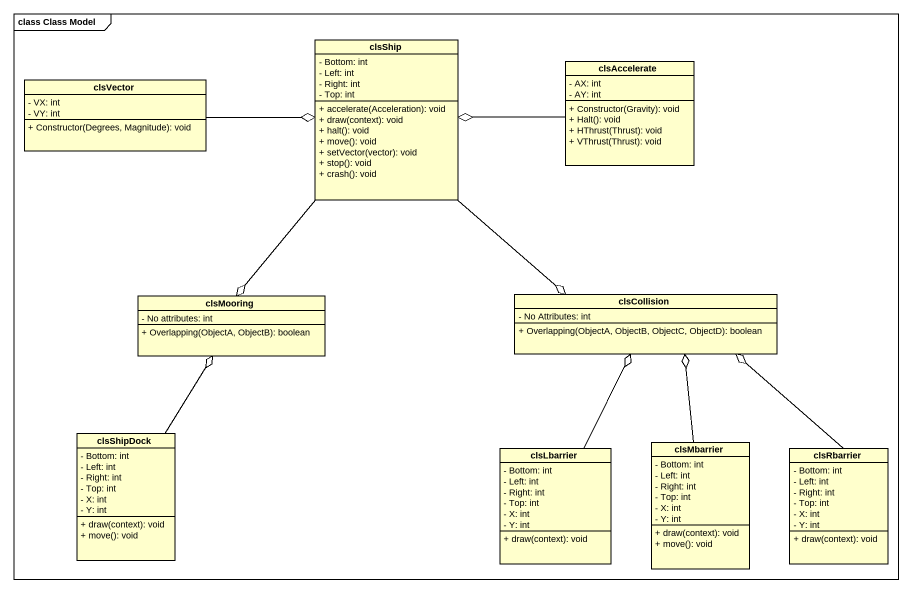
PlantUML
@startuml
mainframe class Class Model
hide circle
hide empty members
skinparam classAttributeIconSize 0
class clsShip {
  - Bottom: int
  - Left: int
  - Right: int
  - Top: int
  + accelerate(Acceleration): void
  + draw(context): void
  + halt(): void
  + move(): void
  + setVector(vector): void
  + stop(): void
  + crash(): void
}
class clsAccelerate {
  - AX: int
  - AY: int
  + Constructor(Gravity): void
  + Halt(): void
  + HThrust(Thrust): void
  + VThrust(Thrust): void
}
class clsVector {
  - VX: int
  - VY: int
  + Constructor(Degrees, Magnitude): void
}
class clsMooring {
  - No attributes: int
  + Overlapping(ObjectA, ObjectB): boolean
}
class clsCollision {
  - No Attributes: int
  + Overlapping(ObjectA, ObjectB, ObjectC, ObjectD): boolean
}
class clsShipDock {
  - Bottom: int
  - Left: int
  - Right: int
  - Top: int
  - X: int
  - Y: int
  + draw(context): void
  + move(): void
}
class clsLbarrier {
  - Bottom: int
  - Left: int
  - Right: int
  - Top: int
  - X: int
  - Y: int
  + draw(context): void
}
class clsMbarrier {
  - Bottom: int
  - Left: int
  - Right: int
  - Top: int
  - X: int
  - Y: int
  + draw(context): void
  + move(): void
}
class clsRbarrier {
  - Bottom: int
  - Left: int
  - Right: int
  - Top: int
  - X: int
  - Y: int
  + draw(context): void
}
clsShip --o clsMooring
clsShip --o clsCollision
clsAccelerate -left-o clsShip
clsVector -right-o clsShip
clsShipDock -up-o clsMooring
clsLbarrier -up-o clsCollision
clsMbarrier -up-o clsCollision
clsRbarrier -up-o clsCollision
@enduml
